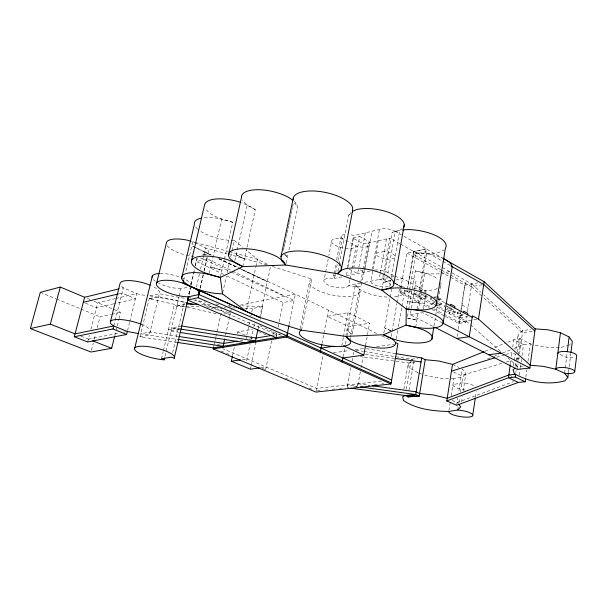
<?xml version="1.0" encoding="UTF-8"?>
<svg xmlns="http://www.w3.org/2000/svg" width="607" height="607" viewBox="0 0 607 607"><rect width="100%" height="100%" fill="white"/><g stroke="black" fill="none" stroke-linecap="round" stroke-linejoin="round"><path stroke-width="0.46" stroke-dasharray="3.04 2.28" d="M357.66 386.553L357.72 383.715M564.609 373.267L567.166 352.804M568.531 371.901L570.823 353.426M525.821 377.122L526.823 369.716M527.953 361.385L530.336 343.797L519.251 338.198L518.021 333.918L522.794 330.572L530.738 329.48M515.882 372.395L516.14 370.536M516.656 366.81L517.43 361.218M517.559 360.285L520.533 338.865L513.78 339.753L506.777 342.568M517.422 369.382L518.188 363.874M518.689 360.209L519.076 357.462M519.577 353.798L522.794 330.572L483.665 294.797M519.342 375.02L520.237 368.517M520.366 367.584L521.003 362.94M521.132 362.007L521.512 359.223M522.02 355.55L523.515 344.662L513.78 339.753L512.756 347.052M510.411 363.752L510.935 360.012M511.458 356.271L511.982 352.53L516.064 354.549M513.545 365.975L514.19 361.4M514.319 360.482L515.206 354.071M515.851 349.488L518.021 333.918M515.366 366.165L516.785 355.914M517.308 352.181L519.251 338.198M475.44 397.206L476.267 391.621M461.487 402.191L462.337 396.629M463.179 391.067L465.865 373.442L462.261 368.919L458.664 392.365M456.684 405.248L457.807 397.949M457.724 410.013L458.293 406.273M458.869 402.532L459.582 397.858M460.44 392.243L462.777 376.97L465.865 373.442M440.629 269.546L413.413 254.379L413.853 251.526L426.205 248.862L419.452 289.152L417.677 289.478M461.403 315.822L461.631 314.403L457.488 312.203L457.261 313.629L461.403 315.822L464.977 315.261M448.952 410.56L450.242 402.213M451.251 395.726L453.892 378.73L462.777 376.97M445.379 316.414L458.824 323.44L465.857 322.385L466.775 316.429M467.481 311.884L471.791 283.939L450.971 272.293M458.824 323.44L460.478 312.833M461.054 309.145L464.803 285.199L449.916 276.936M457.048 336.627L458.05 330.2M458.194 329.282L460.85 312.294M460.994 311.383L465.804 280.593M451.312 308.925L455.493 311.148L455.273 312.567L451.084 310.352L451.312 308.925L445.128 309.934L466.115 321.004L469.659 324.123M444.438 305.275L444.21 306.717L446.327 307.832M452.01 308.371L448.436 308.955L448.672 307.521L446.555 306.398M438.899 297.938L441.061 299.092L440.826 300.548L438.148 301.004M437.169 306.065L441.585 305.329L441.82 303.887L437.548 301.618M433.975 326.096L435.5 316.748M435.651 315.815L437.328 305.541M437.48 304.6L440.53 285.912M427.594 296.375L421.41 297.468L421.175 298.872L427.358 297.787L427.594 296.375L423.952 294.448M434.574 301.611L430.257 299.327L430.492 297.878L433.17 297.407M406.242 389.17L411.129 360.057M422.98 295.472L423.223 294.061L417.039 295.161L416.804 296.573L422.98 295.472L427.358 297.787M408.943 390.415L413.769 361.529M423.322 309.084L425.606 295.412M417.305 309.107L426.63 253.772M403.875 389.345L408.23 363.51L411.485 361.848M415.681 327.264L418.276 311.839M418.428 310.913L421.379 293.348M421.539 292.422L424.801 273.013M407.229 318.022L416.872 320.155L407.229 318.022L408.488 310.632M408.648 309.707L415.287 270.874L424.293 272.831L432.131 275.699A26.465 9.393 9.5 0 1 437.829 279.121M432.677 326.194L410.256 314.767L414.475 289.941M414.627 289.069L416.121 280.29L409.558 276.762M396.295 338.752L397.737 330.413M398.374 326.71L401.735 307.248M401.902 306.323L404.459 291.504M407.396 289.038L413.853 251.526L407.737 287.331M434.923 304.555L407.236 289.949L407.031 291.428L433.975 305.609M406.295 309.039L409.452 290.647M409.611 289.721L415.924 252.929L424.422 253.369L433.117 254.948A26.351 9.735 9.3 0 1 442.731 258.225M391.136 336.513L391.735 333.084M392.031 331.376L396.895 303.508M397.054 302.582L399.975 285.859M431.099 308.955L400.013 292.718L400.59 289.402M400.757 288.477L406.918 253.051L426.251 248.893M389.785 286.587L390.84 280.662L383.138 282.566L390.84 280.662M391.538 277.118L399.778 230.228M383.806 333.046L389.99 298.029M390.149 297.104L391.636 288.704M399.823 243.673L389.922 238.134L382.607 278.833L390.422 281.087M381.78 290.123L384.299 276.071M384.466 275.146L392.122 232.466L398.708 230.311L401.531 230.083M393.435 275.54L387.934 272.611L395.294 231.343A10.38 4.029 10.1 0 0 379.413 229.484L354.01 235.599A8.976 3.407 10.9 0 0 350.398 234.628M360.346 371.742L357.667 386.515L353.304 386.993M361.013 368.039L363.032 356.931M365.611 345.095L369.572 323.205L348.023 312.688L327.219 316.315L348.706 326.589L369.572 323.205M380.111 274.083L379.125 279.524A9.818 3.422 10.2 0 1 390.21 284.531A9.818 3.422 10.2 0 1 379.997 286.55A9.818 3.422 10.2 0 1 370.968 281.132L373.009 269.963M380.27 273.173L386.454 238.938M372.045 269.72L379.413 229.484M373.184 269.03L378.343 240.812M365.209 268.529L364.541 272.156L358.889 269.197M365.376 267.619L372.114 231.244M350.899 367.501L347.181 387.691L347.242 384.876L357.037 386.219M352.083 361.082L352.584 358.327M353.244 354.754L353.691 352.303M343.023 357.03L344.571 348.729M345.429 344.116L346.293 339.503M346.984 335.808L349.844 320.473M349.966 340.239L350.429 337.727M350.588 336.893L359.458 289.107M360.695 282.27L362.94 270.183M363.107 269.25L367.941 243.217L389.922 238.134M352.235 334.222L360.118 291.663L359.276 288.416L355.383 284.918L345.914 335.55M361.408 285.282L364.154 270.456M364.329 269.531L368.79 245.44M347.181 268.119L352.887 238.149L363.236 243.786L370.08 242.201L359.716 236.518L354.04 266.655L352.326 267.027M343.342 337.636L341.953 345.026L340.14 345.292M343.516 336.71L348.023 312.688M365.277 232.891L357.667 273.575L347.993 268.544M346.529 275.001L347.394 270.418M348.092 266.754L354.01 235.599M349.723 280.017L348.684 285.548A12.679 4.34 10.9 0 1 336.05 287.384A12.679 4.34 10.9 0 1 323.812 281.17L325.443 272.953M349.898 279.099L356.157 245.934L342.249 238.43A12.535 4.689 11 0 0 331.559 241.639L328.865 255.486M275.995 337.644L276.572 334.662L195.143 299.835M333.455 276.223L333.804 274.402M333.987 273.491L335.921 263.468M336.627 259.826L341.217 236.138M337.226 264.432L334.533 278.363A12.679 4.34 10.9 0 0 323.812 281.17M337.947 260.714L342.249 238.43A8.976 3.407 10.9 0 1 346.703 234.272M321.953 343.547L328.41 310.124M337.879 271.17L338.865 266.063L341.233 263.127M339.214 264.22L348.638 215.295L351.051 212.033M316.11 391.022L323.19 354.207M325.625 272.035L328.144 259.166M300.093 328.804L309.517 281.701M301.489 330.162L311.695 279.038L270.676 265.858M289.167 324.533L295.343 294.16L239.477 268.347M265.608 369.769L272.08 338.524M272.953 334.32L273.461 331.854M276.268 336.149L276.951 332.826M278.089 327.325L279.03 322.742M279.22 321.824L283.188 302.574L294.061 300.465L232.64 271.109M283.446 250.281L284.03 247.504M284.22 246.579L284.804 243.802M285.002 242.876L286.163 237.314M286.352 236.389L286.936 233.612M287.134 232.686L287.71 229.901M287.908 228.976L288.484 226.199M288.682 225.273L289.258 222.496M289.456 221.57L290.04 218.786M290.229 217.86L290.814 215.083M291.003 214.157L291.588 211.38M291.785 210.447L292.362 207.67M292.559 206.744L293.135 203.967M286.132 263.317L288.128 253.711M288.894 250.031L297.862 206.843L295.495 202.609L293.72 201.19L293.834 202.184L297.862 206.843M259.75 317.438L270.494 266.731M258.051 328.782L258.832 325.071M260.008 319.517L262.755 306.543L242.147 305.852M250.388 369.193L250.964 366.476M251.154 365.566L255.949 342.894M246.01 338.827L246.594 336.073M246.791 335.155L248.764 325.974M248.961 325.056L249.743 321.384M250.926 315.875L251.518 313.121M251.715 312.203L252.504 308.531L262.755 306.543M246.624 360.778L250.092 344.51M251.245 339.101L253.354 329.184M253.885 326.695L254.591 323.379M200.211 288.181L203.155 274.554M203.944 270.919L207.283 255.471M246.662 309.449L255.767 267.308M255.957 266.42L257.482 259.333L245.949 249.894M232.511 355.748L234.499 346.582M237.284 333.744L237.686 331.915L252.429 329.343M190.628 285.829L188.618 295.025L190.325 287.817M190.833 284.911L194.255 269.265M195.059 265.585L196.676 258.225M242.77 266.602L246.829 248.142M247.026 247.224L255.289 209.643L248.604 205.568L241.548 202.791M225.478 335.307L229.446 317.317M229.643 316.414L230.432 312.817L211.099 308.455M230.622 311.968L231.745 306.854L228.96 306.353M213.573 347.098L214.043 344.996M214.241 344.078L214.855 341.324M215.06 340.406L215.675 337.651M215.88 336.733L221.927 309.623M234.886 260.608L247.246 205.029M222.67 292.923L226.381 276.352M227.2 272.672L229.674 261.625M230.706 257.019L231.935 251.503M232.147 250.577L234.408 240.455A27.315 9.894 13.3 0 1 198.345 229.681M220.303 277.452L224.218 260.077M224.431 259.151L232.747 222.253L223.801 219.453L214.506 217.814A27.315 9.894 13.3 0 0 202.412 217.913M200.31 288.143L203.466 274.425M204.309 270.76L207.814 255.562M209.256 273.461L221.692 219.081M196.38 287.179L199.521 273.636M200.56 269.113L203.702 255.57M203.906 254.659L205.47 247.914L192.768 241.753L185.605 272.194M205.083 252.208L205.181 251.784L204.536 251.951L194.354 247.049M172.638 352.599L184.27 302.847L186 303.614M191.167 284.19L193.489 274.227M193.701 273.325L194.543 269.705M195.393 266.078L197.594 256.632M189.005 294.797L190.507 288.363M183.678 280.381L184.748 275.836M161.515 358.767L163.222 351.552M163.435 350.649L174.232 304.995L176.812 306.125L201.41 306.907M165.013 356.218L178.959 297.013M179.179 296.102L180.894 288.818L190.021 286.732M177.138 342.401L139.944 336.809L149.921 295.897L159.322 293.75L186.25 298.621M129.587 322.431L127.333 331.505L123.623 332.234M129.807 321.52L136.719 293.613L123.358 287.801L121.005 286.049M114.814 335.717L117.068 326.725M117.295 325.83L118.873 319.532M119.101 318.637L120.679 312.347L113.039 309.145M113.744 325.951L114.898 321.384M115.125 320.473L123.358 287.801L119.754 288.682M91.467 350.216L93.311 343.001M94.237 339.396L95.625 333.987M97.241 327.674L100.018 316.846L110.793 314.502M87.636 341.976L89.297 335.542M90.913 329.267L97.757 302.749L114.973 298.712M569.358 345.148L570.345 343.903M348.638 215.295L351.817 212.488M402.107 228.756L398.67 230.918L392.122 232.466M484.894 351.37L505.904 342.925M487.633 358.866L490.259 357.827M493.764 356.446L499.015 354.367M502.513 352.978L510.388 349.86M513.894 348.479L523.515 344.662L530.336 343.797L533.614 344.814M457.086 402.608L513.423 381.628M496.625 357.25L504.758 354.754M505.661 354.473L511.982 352.53M501.89 363.35L461.237 375.596L453.088 371.863M506.413 361.992L511.83 360.361M516.352 358.995L519.964 357.91M561.103 347.348L568.531 345.368M202.374 255.023L207.677 253.658L210.257 254.849M203.777 255.039L208.193 253.901L208.201 250.501L205.47 247.914L227.208 253.893M119.268 293.712L122.03 293.052L135.429 298.826L114.586 303.599M352.887 238.149L359.716 236.518M115.876 298.5L136.719 293.613L141.583 294.903L148.062 295.677M113.684 303.811L96.46 307.757L84.957 302.976M216.206 313.667L149.216 298.743L153.905 297.68M149.223 298.735L158.632 296.611L186.25 302.847M111.696 314.305L120.679 312.347M413.413 254.379L425.765 251.746L442.093 260.964M176.804 306.125L186.865 304.001M341.809 276.853L334.533 278.363A9.082 3.149 10.8 0 1 335.838 274.812M346.354 275.919L371.879 270.639M240.076 305.192L295.343 294.16L377.675 333.911M360.52 283.203L348.684 285.548A9.059 3.118 10.6 0 0 358.282 286.724A9.059 3.118 10.6 0 0 361.195 283.932M364.875 282.338L387.926 277.778M391.462 277.08L394.125 276.557M88.372 339.123L118.987 333.137M395.741 280.047L402.82 278.666L426.304 291.208L424.528 291.535M223.991 314.069L230.432 312.817M178.033 336.354L150.081 332.044L140.665 333.835L177.821 339.488M181.736 325.997L171.682 327.909L180.021 329.244M139.944 336.809L149.36 335.049L159.322 293.75A20.365 6.116 13.8 0 0 151.833 285.92M181.007 329.123L178.382 328.008L168.344 329.905L170.954 331.005L180.089 329.29M407.282 289.971L400.172 291.254L430.849 307.317M413.443 288.803L419.703 287.688M400.013 292.718L411.47 290.616M413.883 293.454L418.314 292.65M464.803 285.199L477.975 282.832M413.633 294.903L420.734 293.629M450.531 275.062L471.373 286.671L482.853 284.63M434.058 297.255L436.737 296.785M430.257 299.327L432.04 299.016M438.383 299.555L441.061 299.092M435.78 301.922L431.365 302.673L431.129 304.107L436.425 303.212M441.82 303.887L435.636 304.926L443.542 309.1M446.889 306.269L448.672 305.974M217.549 344.419L220.182 343.979M240.281 340.656L243.043 340.201M249.545 339.131L252.353 338.668M272.847 335.276L280.206 334.062M448.672 307.521L450.455 307.225M410.256 314.767L422.715 312.726L441.82 322.59M451.084 310.352L444.901 311.353L465.857 322.385M455.493 311.148L449.309 312.135L449.081 313.553L455.273 312.567M457.488 312.203L460.167 311.778M457.261 313.629L463.513 312.635M461.631 314.403L463.414 314.123M459.992 317.772L467.989 316.535M476.768 319.388L459.036 322.074L443.929 314.13M242.398 359.617L247.019 358.942M333.509 352.758L349.457 350.512M355.012 349.731L363.707 348.501M376.613 346.688L394.209 344.207M260.6 367.804L266.17 367.045M532.21 331.407L522.49 332.727L483.225 297.347M364.276 351.521L411.265 359.268L417.366 358.494M414.96 362.705L410.598 363.236L360.512 356.567M381.416 381.204L316.619 388.381L222.716 348.668M523.135 366.036L517.809 366.62L507.892 357.872M317.051 390.923L320.822 390.513M325.527 390.005L327.416 389.8M332.12 389.284L334.95 388.981M339.654 388.472L341.536 388.268M347.189 387.653L348.934 387.501M360.459 386.211L362.318 386.014M367.903 385.407L369.762 385.202M374.413 384.701L377.205 384.398M381.856 383.89L383.723 383.692M559.313 347.379L549.449 347.576L534.433 345.072M453.892 378.73L441.297 378.389L427.76 376.052L422.419 374.284M207.086 307.089L218.444 307.453M224.12 307.628L226.009 307.688M232.633 307.901L235.47 307.992M244.932 308.295L252.504 308.531M201.85 304.502L210.288 304.782M228.088 305.382L229.962 305.442M415.924 252.929L425.727 253.825L434.566 253.309A29.273 11.275 9.5 0 0 443.785 250.001M180.894 288.818L172.608 287.786A20.092 6.282 13.4 0 1 158.457 283.067M365.391 354.405L394.155 358.305M358.168 383.776L369.382 385.339M170.954 331.005L179.3 332.317M355.99 350.156L363.358 351.37M366.423 348.691L394.998 353.471M149.921 295.897L186.015 302.339M204.529 305.64L222.109 308.781M193.679 299.964L205.75 302.149M215.963 304.001L219.681 304.668M415.287 270.874L423.382 272.847L431.759 273.84A26.351 9.735 9.3 0 0 450.318 270.434M232.747 222.253L223.581 219.863L215.371 216.487A28.4 10.736 13.3 0 1 205.31 208.338M192.768 241.753L194.589 242.246M195.507 242.497L228.315 251.412M229.226 251.662L257.482 259.333L269.849 265.449M228.111 254.143L267.057 264.857M395.005 276.375L402.82 278.666M417.965 372.812L409.11 367.713L408.23 363.51M418.86 373.108L421.531 373.988M404.854 287.536L398.723 285.434L395.013 283.393M80.875 336.172L90.094 339.806M40.305 292.339L55.882 298.727M56.747 299.084L80.116 308.675M80.981 309.031L100.018 316.846M87.256 298.356L89.882 299.456M94.252 301.284L112.189 308.788M221.236 351.089L225.576 352.917M226.449 353.282L229.051 354.382M262.118 368.297L264.735 369.397M285.631 378.199L288.249 379.292M309.145 388.093L311.755 389.193M188.216 296.869L191.675 298.348M452.147 400.445L457.291 402.699M237.686 331.915L245.387 335.292M391.12 330.701L384.717 327.879L390.764 330.959M258.514 331.483L266.253 334.927M259.735 325.693L281.178 335.33M200.5 257.952L230.493 271.655M231.35 272.05L284.478 296.322M218.846 258.817L238.619 267.953M452.503 364.397L459.006 367.41M559.927 354.359L566.589 357.462A9.5 2.944 7.1 0 0 575.049 357.128M395.149 283.287L399.08 285.146L402.487 287.877M195.219 247.436L191.812 245.82L193.512 246.639M196.076 247.838L211.418 255.099M219.089 258.734L237.845 267.611M241.252 269.22L267.323 281.678L239.188 268.355M204.536 251.951L211.046 255.039M218.725 258.673L238.331 267.953M223.657 274.425L196.448 261.549L207.048 258.87L231.791 270.699M227.064 276.033L283.188 302.574M510.479 375.748L512.126 376.53M381.894 335.952L391.166 340.428M411.265 359.268L413.261 360.262M431.941 309.395L444.544 315.974M433.853 308.857L443.285 313.827M395.225 283.613L401.629 286.997M436.987 307.195L444.104 310.936M438.026 303.439L441.585 305.329M447.033 308.204L448.436 308.955M430.492 297.878L431.934 298.636M419.452 289.152L426.061 292.673M434.088 296.96L436.501 298.242M437.222 298.621L444.84 302.688M255.289 209.643L248.149 205.826L243.354 201.607A28.833 11.313 12.7 0 1 242.231 199.915M461.995 304.987L468.043 308.242M406.918 253.051L439.992 271.42M440.819 271.883L449.089 276.473M441.456 270.001L449.704 274.599M400.65 244.135L450.151 271.837M442.913 261.427L451.077 266.033M395.294 231.343L401.477 234.848M403.845 236.191L442.564 258.142M234.408 240.455L243.066 247.535M470.364 324.753L501.519 352.25M471.373 286.671L482.527 296.717M471.791 283.939L480.873 292.248M284.387 254.287L287.361 257.383L285.381 254.25M355.383 284.918L357.842 288.082L362.72 291.178A25.001 8.619 10.2 0 0 388.298 297.104M331.559 241.639A12.535 4.689 11 0 0 343.592 248.134A12.535 4.689 11 0 0 356.157 245.934A8.953 3.369 10.6 0 0 366.347 246.912A8.953 3.369 10.6 0 0 367.941 243.217M197.685 229.12A27.315 9.894 13.3 0 1 195.325 226.457M440.728 282.672A26.465 9.393 9.5 0 1 438.937 287.559M437.313 288.477A26.465 9.393 9.5 0 1 419.574 290.358M404.141 289.979A25.001 8.619 10.2 0 1 392.888 297.028M360.118 291.663A25.79 8.741 10.9 0 1 328.478 294.152A25.79 8.741 10.9 0 1 311.695 279.038M155.354 281.208A20.092 6.282 13.4 0 1 153.351 279.486M160.157 273.484A20.092 6.282 13.4 0 1 179.513 276.929M181.258 277.589A20.092 6.282 13.4 0 1 191.288 285.169M141.507 324.404A20.577 5.554 13.4 0 1 150.081 332.044M374.754 270.039A10.501 3.733 10.2 0 1 387.934 272.611M194.141 256.427A21.746 7.413 13.6 0 1 167.153 245.585M465.144 390.043A12.125 3.361 8.9 0 1 452.981 384.603L461.874 382.888A12.125 3.361 8.9 0 1 475.144 386.302M384.201 251.412L376.074 253.21A9.742 3.612 10.1 0 0 384.99 258.817A9.742 3.612 10.1 0 0 395.165 256.564A9.742 3.612 10.1 0 0 384.201 251.412M418.39 302.658L407.555 301.687L418.39 302.658M212.845 267.497L210.705 267.118L221.934 270.221L212.845 267.497M237.572 255.289L236.184 254.773L244.409 259.136L237.572 255.289M351.21 333.547L349.564 332.59L347.014 329.662L351.21 333.547"/><path stroke-width="0.91" d="M342.652 263.059L342.674 262.565M352.455 211.926L352.705 207.617A30.509 12.223 11.6 0 0 322.704 191.926A30.509 12.223 11.6 0 0 293.325 197.753L280.973 256.723L281.587 260.722L285.783 265.009L337.386 273.727L381.78 290.123L406.295 309.039L416.235 310.056L425.173 309.79A29.751 10.091 9.7 0 0 433.201 297.976A29.751 10.091 9.7 0 0 397.464 287.87L388.404 288.333L381.78 290.123L388.381 288.879L392.592 286.587A28.741 10.038 10.4 0 0 379.959 272.695A28.741 10.038 10.4 0 0 345.004 268.855L339.753 270.836L337.386 273.727L341.172 270.775L341.331 266.898A31.025 10.956 11.5 0 0 310.579 252.11A31.025 10.956 11.5 0 0 280.973 256.723M456.76 338.463L469.241 336.741L472.428 315.852L478.551 319.123L530.245 365.247L543.364 366.355L555.792 369.253L564.609 373.267A9.545 2.838 7.3 0 0 574.708 371.765L576.65 355.861A9.5 2.944 7.1 0 0 567.811 351.696A9.5 2.944 7.1 0 0 557.818 353.373M567.287 351.87L569.154 336.953L560.451 332.765L548.159 329.836L535.154 328.873L484.151 281.716L443.376 258.597M515.419 368.13L513.036 369.64L514.326 373.624C529.418 382.258 548.038 385.377 564.905 380.847L567.841 377.448L568.418 372.827M570.937 352.508L572.318 341.422L569.154 336.953M560.451 332.765L555.792 369.253A9.545 2.838 7.3 0 1 565.762 367.698A9.545 2.838 7.3 0 1 574.708 371.765M435.166 327.461L517.422 369.382L529.873 368.032L535.154 328.873M484.014 351.719L452.503 364.397L446.798 400.946L456.684 405.248L518.325 382.425L525.192 381.75L525.563 378.973M525.192 381.75L515.237 377.053L515.624 374.261L508.833 374.967L447.207 398.291L433.603 394.998L419.672 393.518L416.136 391.841L372.19 385.726M510.275 364.686L508.446 377.751L446.798 400.946M405.059 395.627L402.631 396.728L403.587 400.605C416.789 409.391 433.307 411.121 448.808 411.485A12.216 3.126 9 0 0 461.206 416.743A12.216 3.126 9 0 0 472.785 414.839L475.304 398.131M478.506 319.1L484.151 281.716M467.656 314.843L467.876 313.417L463.733 311.209L463.513 312.635M450.455 305.678L450.69 304.236L454.916 306.497L454.689 307.931M443.171 322.939L452.078 267.52A26.351 9.735 9.3 0 0 443.558 258.612M395.916 353.623L421.728 357.94L425.219 359.708L419.24 396.189L407.881 396.796L413.542 396.47M436.016 305.564L445.371 248.339A29.273 11.275 9.5 0 0 436.585 235.986A29.273 11.275 9.5 0 0 407.669 229.583L402.411 230.007M431.843 339.176L433.823 327.029M421.728 357.94L415.696 394.512L407.881 396.796L405.18 395.529L350.922 388.192M213.414 347.796L213.163 348.919L315.906 392.076L390.969 384.003L397.911 343.683L395.385 342.462M393.913 283.477L404.254 224.78M342.09 362.015L342.849 357.955L363.798 355.125L365.444 346.005M301.489 330.162A26.154 7.792 10.9 0 0 318.796 344.07A26.154 7.792 10.9 0 0 350.687 342.545L349.769 339.617L345.755 336.392L348.312 339.29L353.304 342.166A25.365 7.686 10.2 0 0 384.11 348.069A25.365 7.686 10.2 0 0 394.064 340.557L389.922 337.568L383.503 334.768L389.565 337.818L397.456 340.375A26.86 8.384 9.7 0 0 428.853 341.324A26.86 8.384 9.7 0 0 423.147 329.829L415.165 327.082L406.015 325.132L383.503 334.768L345.755 336.392L301.489 330.162L259.75 317.438L183.033 283.112L177.161 281.481A21.996 6.783 13.3 0 0 157.19 286.026A21.996 6.783 13.3 0 0 188.216 296.869L198.838 294.547L287.475 332.864L286.899 335.876L213.398 347.857L177.138 342.401M341.187 270.297L352.485 211.388L356.286 209.703A28.263 11.207 10.4 0 1 389.732 212.746A28.263 11.207 10.4 0 1 403.503 227.466M320.284 352.204L321.778 344.457M213.163 348.919L286.625 337.052L288.978 325.458M275.715 338.812L275.957 337.629L187.525 300.002L188.216 296.869M255.228 342.128L257.854 329.707M244.94 343.782L245.19 342.636L255.456 341.02L181.007 329.123M187.525 300.002L198.148 297.711L199.817 290.002M259.675 367.933L250.388 369.193L231.313 361.241L232.314 356.658M222.822 347.356L224.689 338.903M228.498 255.327L241.48 197.457A28.833 11.313 12.7 0 1 258.81 189.725A28.833 11.313 12.7 0 1 290.131 198.322L292.999 200.613M199.68 290.89L198.838 294.547L198.77 291.421L195.962 288.993L183.033 283.112L183.678 280.381M164.588 358.016L164.163 359.822L161.515 358.767L171.569 357.159L174.224 358.229L188.572 296.641M191.471 260.851L204.688 204.476A28.4 10.736 13.3 0 1 239.924 202.146M181.607 278.385L194.399 224.218A27.315 9.894 13.3 0 1 201.592 218.065M156.705 282.953L166.637 242.072A21.746 7.413 13.6 0 1 186.971 240.091L191.114 241.282M134.739 348.054L152.365 275.965M118.851 288.902L84.639 297.255L74.289 336.748L87.636 341.976L126.597 334.48L127.333 331.505L113.744 325.951L111.339 324.313A20.577 5.554 13.4 0 1 118.153 319.464A20.577 5.554 13.4 0 1 141.507 324.404M84.639 297.255L60.313 287.073L40.305 292.339L30.35 328.577L91.004 352.022L111.658 348.297L114.586 336.612M110.444 321.573L120.194 283.067A20.365 6.116 13.8 0 1 150.141 285.184M74.289 336.748L112.993 328.948L113.744 325.951L75.04 333.873L50.32 324.138L30.35 328.577M50.32 324.138L60.313 287.073M448.808 411.485L457.724 410.013L460.781 406.827L458.323 404.019M451.456 371.12L494.819 357.804M83.318 302.294L118.342 293.932M237.519 341.119L223.695 343.403L178.966 336.498M271.921 335.428L256.086 338.046L181.736 325.997M231.313 361.241L240.554 359.89M321.08 348.092L333.789 346.225M488.605 354.693L501.071 353.168M515.237 377.053L508.446 377.751L518.325 382.425M186.865 304.001L198.102 304.373M425.219 359.708L439.043 361.059L452.503 364.397M138.798 333.6L127.333 331.505M395.081 358.433L421.068 361.947M360.467 386.94L415.696 394.512L419.24 396.166L405.18 395.529L415.696 394.512L407.98 396.781M178.276 339.457L223.057 346.286M180.233 332.469L245.175 342.697M186.25 302.847L193.61 304.509M92.681 340.823L111.658 348.297M112.993 328.948L126.597 334.48M198.148 297.711L286.899 335.876L391.166 382.88M195.962 288.993L259.75 317.438M286.625 337.052L390.969 384.003M287.475 332.864L391.652 380.065M343.638 345.808L363.798 355.125M442.655 323.023L529.873 368.032M445.644 303.113L472.216 317.271M451.077 266.033L483.733 284.471L534.858 331.043M222.465 293.841L220.303 277.452L210.978 275.1L202.586 271.89A28.863 9.606 12.9 0 1 194.232 258.013A28.863 9.606 12.9 0 1 227.041 259.523L235.911 262.785L242.77 266.602L235.448 263.013L230.493 259.113A29.311 10.129 12.4 0 1 241.571 248.741A29.311 10.129 12.4 0 1 277.748 257.163L283.287 261.147L285.783 265.009L242.77 266.602L220.303 277.452L211.19 274.743L201.752 273.067A27.74 8.839 12.9 0 0 183.625 281.587A27.74 8.839 12.9 0 0 222.465 293.841L246.26 311.3M564.609 373.267L567.841 377.448M293.325 197.753L293.522 199.468M164.163 359.822A20.501 5.235 12.9 0 1 135.262 350.414A20.501 5.235 12.9 0 1 153.579 347.515A20.501 5.235 12.9 0 1 174.224 358.229M152.145 277.361A20.092 6.282 13.4 0 1 159.14 273.522M457.724 410.013A12.216 3.126 9 0 1 472.785 414.839M406.295 309.039L406.015 325.132L414.247 327.082L422.745 328.159A26.769 8.703 9.5 0 0 443.186 322.795A26.769 8.703 9.5 0 0 423.739 311.232L414.907 309.623L406.295 309.039"/></g></svg>
